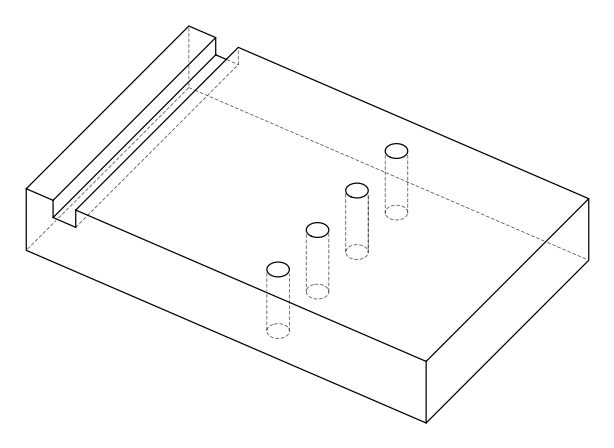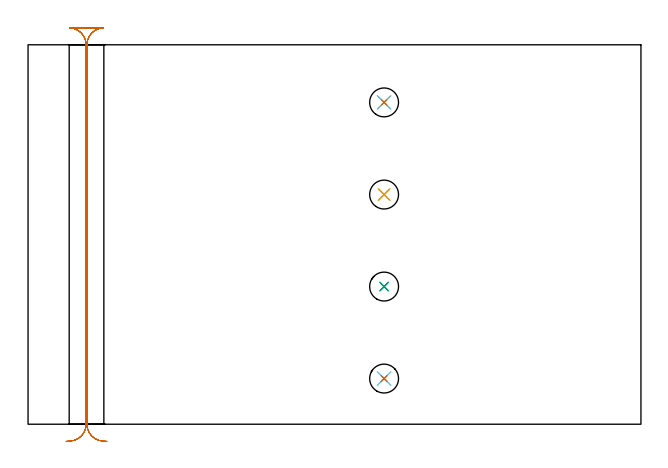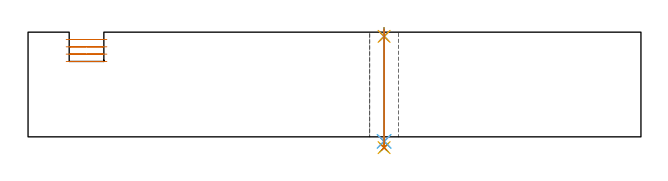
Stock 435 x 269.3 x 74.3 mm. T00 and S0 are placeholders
(PLAN: 13 operations, 9 tool changes, 8 min)
(1 MILL_RECTANGULAR_SLOT | SLOT_RECTANGULAR | UGT0201_106 | Follow Part, ap 6, ae 75% | 5.19 min | 137904 mm3)
(2 SPOT_DRILL | STEP1HOLE | NXT0321_9005460120000 | 0.05 min | 194 mm3)
(3 SPOT_DRILL_1 | STEP1HOLE_1 | NXT0321_9005460120000 | 0.05 min | 141 mm3)
(4 SPOT_DRILL_2 | STEP1HOLE_2 | NXT0321_9005460120000 | 0.05 min | 290 mm3)
(5 SPOT_DRILL_3 | STEP1HOLE_3 | NXT0321_9005460120000 | 0.05 min | 34 mm3)
(6 DRILL_THROUGH_HOLE_INTO_CENTER | STEP1HOLE | NXT0301_065 | 0.32 min | 5005 mm3)
(7 DRILL_TO_ENLARGE_THROUGH_HOLE | STEP1HOLE | UGT0301_050 | 0.34 min | 19284 mm3)
(8 DRILL_THROUGH_HOLE_INTO_CENTER_1 | STEP1HOLE_1 | NXT0301_065 | 0.32 min | 4989 mm3)
(9 DRILL_TO_ENLARGE_THROUGH_HOLE_1 | STEP1HOLE_1 | UGT0301_050 | 0.34 min | 19320 mm3)
(10 DRILL_THROUGH_HOLE_INTO_CENTER_2 | STEP1HOLE_2 | NXT0301_065 | 0.32 min | 4982 mm3)
(11 DRILL_TO_ENLARGE_THROUGH_HOLE_2 | STEP1HOLE_2 | UGT0301_050 | 0.34 min | 19321 mm3)
(12 DRILL_THROUGH_HOLE_INTO_CENTER_3 | STEP1HOLE_3 | NXT0301_065 | 0.32 min | 4981 mm3)
(13 DRILL_TO_ENLARGE_THROUGH_HOLE_3 | STEP1HOLE_3 | UGT0301_050 | 0.34 min | 19328 mm3)
(TOOL UGT0201_106 | End Mill 24 mm | D24 FL25 Z2)
(TOOL NXT0321_9005460120000 | NC Spot Drill, 142deg, 12mm, Carbide, Uncoated | D12 PA142 FL30 Z2)
(TOOL NXT0301_065 | Carbide Drill 9.4mm [860.1-0940-075A1-MM 2214] | D9.4 PA140 FL98 Z2)
(TOOL UGT0301_050 | Twist Drill 20.5 mm | D20.5 PA118 FL145 Z2)
(OP 1 MILL_RECTANGULAR_SLOT)
G17 G21 G94 G90
T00 M6
G54
G17 G0 G90 X55.945 Y-12.182 S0 M3
G43 Z84.3 H0
Z69.1
G94 G1 X52.952 Y-11.97 F250.
G2 X41.8 Y0. R12. F500.
G1 Y269.3
G2 X53.31 Y281.29 R12.
G1 Y281.3
X29.69
Y281.29
G2 X41.2 Y269.3 R12.
G1 Y0.
G2 X30.048 Y-11.97 R12.
G1 X27.055 Y-12.182 F250.
G0 X55.945 Z63.9
G1 X52.952 Y-11.97
G2 X41.8 Y0. R12. F500.
G1 Y269.3
G2 X53.31 Y281.29 R12.
G1 Y281.3
X29.69
Y281.29
G2 X41.2 Y269.3 R12.
G1 Y0.
G2 X30.048 Y-11.97 R12.
G1 X27.055 Y-12.182 F250.
G0 X55.945 Z58.7
G1 X52.952 Y-11.97
G2 X41.8 Y0. R12. F500.
G1 Y269.3
G2 X53.31 Y281.29 R12.
G1 Y281.3
X29.69
Y281.29
G2 X41.2 Y269.3 R12.
G1 Y0.
G2 X30.048 Y-11.97 R12.
G1 X27.055 Y-12.182 F250.
G0 X55.945 Z53.5
G1 X52.952 Y-11.97
G2 X41.8 Y0. R12. F500.
G1 Y269.3
G2 X53.31 Y281.29 R12.
G1 Y281.3
X29.69
Y281.29
G2 X41.2 Y269.3 R12.
G1 Y0.
G2 X30.048 Y-11.97 R12.
G1 X27.055 Y-12.182 F250.
G0 Z84.3
M5
M2
(OP 2 SPOT_DRILL)
G17 G21 G94 G90
T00 M6
G54
G17 G0 G90 X252.7 Y32.4 S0 M3
G43 Z84.3 H0
G94 G81 G98 Z71.3 F250. R77.3
G80
M5
M2
(OP 3 SPOT_DRILL_1)
G17 G21 G94 G90
T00 M6
G54
G17 G0 G90 X252.7 Y97.7 S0 M3
G43 Z84.3 H0
G94 G81 G98 Z71.3 F250. R77.3
G80
M5
M2
(OP 4 SPOT_DRILL_2)
G17 G21 G94 G90
T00 M6
G54
G17 G0 G90 X252.7 Y163. S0 M3
G43 Z84.3 H0
G94 G81 G98 Z71.3 F250. R77.3
G80
M5
M2
(OP 5 SPOT_DRILL_3)
G17 G21 G94 G90
T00 M6
G54
G17 G0 G90 X252.7 Y228.4 S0 M3
G43 Z84.3 H0
G94 G81 G98 Z71.3 F250. R77.3
G80
M5
M2
(OP 6 DRILL_THROUGH_HOLE_INTO_CENTER)
G17 G21 G94 G90
T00 M6
G54
G17 G0 G90 X252.7 Y32.4 S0 M3
G43 Z84.3 H1
G94 G73 G98 Z-3.211 F250. Q8.612 R76.3
G80
M5
M2
(OP 7 DRILL_TO_ENLARGE_THROUGH_HOLE)
G17 G21 G94 G90
T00 M6
G54
G17 G0 G90 X252.7 Y32.4 S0 M3
G43 Z84.3 H0
G94 G73 G98 Z-7.659 F250. Q20.49 R76.3
G80
M5
M2
(OP 8 DRILL_THROUGH_HOLE_INTO_CENTER_1)
G17 G21 G94 G90
T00 M6
G54
G17 G0 G90 X252.7 Y97.7 S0 M3
G43 Z84.3 H1
G94 G73 G98 Z-3.211 F250. Q8.612 R76.3
G80
M5
M2
(OP 9 DRILL_TO_ENLARGE_THROUGH_HOLE_1)
G17 G21 G94 G90
T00 M6
G54
G17 G0 G90 X252.7 Y97.7 S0 M3
G43 Z84.3 H0
G94 G73 G98 Z-7.659 F250. Q20.49 R76.3
G80
M5
M2
(OP 10 DRILL_THROUGH_HOLE_INTO_CENTER_2)
G17 G21 G94 G90
T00 M6
G54
G17 G0 G90 X252.7 Y163. S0 M3
G43 Z84.3 H1
G94 G73 G98 Z-3.211 F250. Q8.612 R76.3
G80
M5
M2
(OP 11 DRILL_TO_ENLARGE_THROUGH_HOLE_2)
G17 G21 G94 G90
T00 M6
G54
G17 G0 G90 X252.7 Y163. S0 M3
G43 Z84.3 H0
G94 G73 G98 Z-7.659 F250. Q20.49 R76.3
G80
M5
M2
(OP 12 DRILL_THROUGH_HOLE_INTO_CENTER_3)
G17 G21 G94 G90
T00 M6
G54
G17 G0 G90 X252.7 Y228.4 S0 M3
G43 Z84.3 H1
G94 G73 G98 Z-3.211 F250. Q8.612 R76.3
G80
M5
M2
(OP 13 DRILL_TO_ENLARGE_THROUGH_HOLE_3)
G17 G21 G94 G90
T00 M6
G54
G17 G0 G90 X252.7 Y228.4 S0 M3
G43 Z84.3 H0
G94 G73 G98 Z-7.659 F250. Q20.49 R76.3
G80
M5
M2
